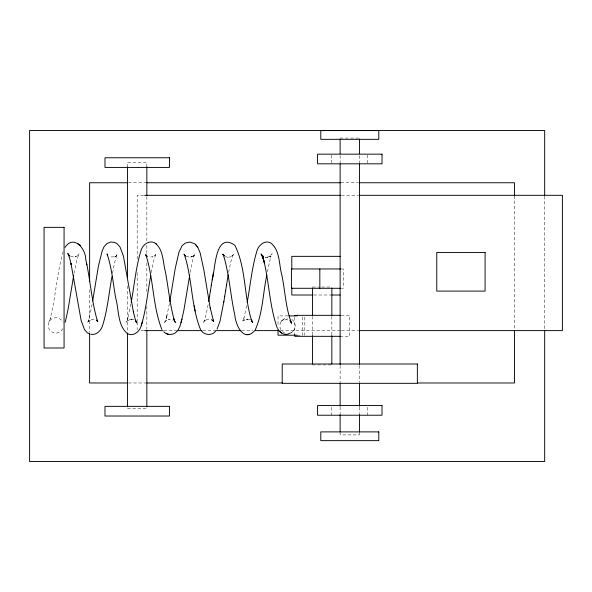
<?xml version="1.0" encoding="UTF-8"?>
<svg xmlns="http://www.w3.org/2000/svg" width="592" height="592" viewBox="0 0 592 592"><rect width="100%" height="100%" fill="white"/><g stroke="black" fill="none" stroke-linecap="round" stroke-linejoin="round"><path stroke-width="0.44" stroke-dasharray="2.96 2.22" d="M74.037 273.4L76.99 259.037L79.195 253.576L77.678 255.581L78.455 255.122L75.376 256.861L76.124 256.506L73.112 256.928L70.093 256.158L70.84 256.528L69.678 255.663M112.547 273.26L114.619 262.633L117.238 253.827L116.313 256.077L117.12 254.789L115.1 256.669L115.854 256.262L113.797 257.217L114.537 256.884L110.467 256.943L109.239 256.299M151.263 272.594L153.491 261.375L155.637 254.545L154.867 255.84L155.674 254.656L152.292 257.157L153.039 256.802L148.925 257.039M169.438 303.489L166.174 318.933L167.299 314.626L164.754 322.366L165.397 321.167L164.591 322.203L166.67 320.242L169.223 319.369L168.483 319.465L172.716 320.05M130.876 303.977L127.643 319.147L128.005 317.926L126.333 322.314L127.82 320.124L127.043 321.108L130.647 319.221L129.914 319.34L132.105 319.14L129.914 319.34M208.11 304.717L206.097 314.641L203.544 322.455L205.039 320.309L204.247 321.33L206.815 319.673L206.068 319.946L209.146 319.414L211.98 320.028L211.233 319.717M228.645 272.416L230.769 261.879L233.3 254.331L232.545 255.677L233.344 254.619L230.998 256.75L231.753 256.351L230.325 256.958L227.446 257.276L228.179 257.416L225.404 256.588M92.071 304.384L89.407 317.312L87.646 322.795L88.8 320.205L87.986 321.796L88.992 320.627L88.215 321.486L92.33 319.451L91.59 319.562L94.335 319.599M190.187 272.372L192.837 259.562L194.59 254.153L193.347 256.706L194.968 254.308L192.777 256.203L189.825 257.217L192.111 256.676L188.989 257.069L186.243 256.181M267.377 271.75L270.907 256.055L270.47 257.283L272.142 253.687L269.234 256.847L269.989 256.232L265.727 257.365L268.006 257.254L265.727 257.365M246.59 305.738L243.919 318.2L244.267 316.927L242.476 321.796L244.511 319.754L243.749 320.368L247.967 319.095L245.687 319.273L250.305 319.917M63.115 251.763C56.699 273.77 55.877 296.984 50.068 319.14L50.52 317.689L48.84 322.159M281.067 321.574L282.066 320.339M293.003 331.268L290.953 333.118M281.466 321.086L283.405 319.858L286.269 319.443L285.536 319.31L288.341 319.983M191.364 256.854L192.111 256.676M340.126 138.077L359.455 138.077M128.397 182.75L145.943 182.75M340.837 182.75L358.382 182.75M143.649 195.316L137.181 195.316L137.181 258.822M341.473 195.316L358.108 195.316M341.466 268.96L343.286 268.96L343.286 288.289L341.466 288.289M312.539 287.031L318.881 287.031M321.671 287.031L331.846 287.031M313.686 295.008L331.009 295.008M341.162 315.336L349.709 315.336L349.709 336.323L341.162 336.323M288.045 315.899L278.033 315.899L278.033 326.074M140.881 330.61L143.649 330.61M163.991 330.61L176.002 330.61M202.812 330.61L215.754 330.61M241.64 330.61L252.732 330.61M280.46 330.61L340.548 330.61M341.473 330.61L358.108 330.61M297.14 335.205L302.601 335.205L302.601 316.831M312.539 364.901L331.846 364.901M128.397 382.98L145.943 382.98M127.517 408.665L146.846 408.665M131.372 319.199L134.147 319.887M264.89 257.069L266.452 257.32M544.677 196.144L544.677 329.285M514.478 195.671L514.478 329.463M367.787 155.03L367.787 163.821M367.787 407.311L367.787 415.221M359.455 155.644L359.455 163.037M359.455 365.553L359.455 382.195M359.455 407.163L359.455 413.638M359.455 433.055L359.455 434.905L340.126 434.905L340.126 433.055M340.126 155.644L340.126 163.037M340.126 365.553L340.126 382.195M340.126 407.163L340.126 413.638M331.794 155.03L331.794 162.941M331.846 316.35L331.846 335.583M331.794 407.311L331.794 415.221M312.539 316.35L312.539 335.583M304.813 317.157L304.813 335.412M294.668 317.157L294.668 333.585M146.846 166.9L146.846 162.289L127.517 162.289L127.517 166.9M146.846 196.433L146.846 241.647M146.846 245.34L146.846 253.642M146.846 262.87L146.846 291.471M146.846 306.234L146.846 329.307M137.181 272.623L137.181 321.404M137.181 322.329L137.181 329.692M127.517 285.936L127.517 332.075M89.607 289.784L89.607 332.23M62.819 328.671A7.733 7.703 -87.3 0 1 51.067 331.49A7.733 7.703 -87.3 0 1 51.03 319.369A7.733 7.703 -87.3 0 1 62.796 322.115M291.767 319.332A7.733 7.733 0 0 1 291.086 332.674M284.693 332.993A7.733 7.733 0 0 1 287.534 318.074"/><path stroke-width="0.89" d="M210.434 290.894L211.411 284.708M212.195 279.883C215.377 269.922 214.726 231.206 234.869 245.236C246.494 268.827 243.8 296.925 251.97 321.767L251.134 319.288L252.769 322.425L251.348 320.797M225.619 290.739L226.588 284.597M211.307 285.381L213.312 273.075M224.716 296.348L225.656 290.472M209.531 296.444L210.471 290.628M217.079 329.056L219.972 321.382L223.865 301.535M226.484 285.27L228.216 274.806M223.776 302.098L224.745 296.192M111.955 276.671C109.002 292.729 107.603 309.172 102.823 324.83C101.402 330.121 96.859 335.472 90.842 334.31M131.18 302.32C134.332 285.381 135.768 268.028 140.718 251.474C141.962 245.517 148.215 239.93 154.371 242.661C163.725 248.884 162.726 262.389 165.464 272.091C168.498 288.541 170.015 305.331 174.61 321.456L173.73 318.881L175.387 322.455L174.47 321.212M150.664 276.013C147.637 292.529 146.157 309.416 141.281 325.533C139.964 331.624 132.593 337.536 126.821 333.133C117.468 324.594 118.948 309.742 115.788 298.353C112.998 283.531 112.029 268.191 107.011 253.887L107.677 255.196M169.734 301.809L175.202 268.576L178.925 252.259L182.107 245.687L185.303 243.083L189.825 242.032L194.894 243.86L197.684 247.034L200.14 252.888L203.907 270.196L210.345 308.824M208.687 301.483L209.561 296.296M92.67 300.899L98.435 266.074L102.157 250.978L104.029 246.723L107.056 243.49L110.822 241.987L114.574 242.431L117.009 243.638L119.976 246.923L123.425 256.092L133.563 312.791L133.37 311.836L135.094 318.777L136.796 322.988L135.479 320.686L136.264 321.545M189.743 274.969L183.853 310.371L181.078 322.559M266.785 275.199C262.907 293.388 262.833 312.85 255.211 330.018M73.741 275.117L67.991 309.808L65.209 322.248M247.19 302.32C250.349 285.47 251.792 268.213 256.691 251.733C257.979 245.806 264.232 239.775 270.5 242.787C280.319 250.061 278.795 264.676 281.91 275.347C285.203 291.242 285.625 308.032 291.56 323.262L290.132 320.353L290.961 322.018L290.058 320.879M182.01 319.103L179.842 326.488L178.229 329.774M141.281 325.533L142.576 321.234M65.061 247.338C73.541 234.306 85.796 248.662 85.699 259.244C90.413 279.72 91.486 300.965 97.458 321.145L96.984 320.05L97.806 321.745L96.755 320.627M177.23 331.083C174.107 335.301 167.292 335.597 163.718 331.786M254.205 331.239C243.142 342.317 235.512 324.305 234.817 315.107C230.355 295.008 229.363 274.133 223.228 254.434L223.739 255.722L222.91 254.16L224.094 255.751M215.525 331.328C212.054 335.679 204.788 335.449 201.524 330.972M288.533 334.006C285.744 334.783 282.525 334.251 280.445 332.149M249.454 334.362L246.827 334.584M127.472 182.75L89.607 182.75L89.607 281.481M146.868 182.75L340.837 182.75M359.307 182.75L514.478 182.75L514.478 195.671M144.574 195.316L340.548 195.316M359.033 195.316L562.4 195.316L562.4 330.61L359.033 330.61M340.126 256.351L291.804 256.351L291.804 269.234M340.578 268.96L291.427 268.96L291.427 288.289L340.578 288.289M312.776 295.008L291.804 295.008L291.804 287.645M331.92 295.008L340.126 295.008M294.668 315.336L340.496 315.336M288.955 315.899L297.14 315.899M144.574 330.61L163.066 330.61M176.927 330.61L201.887 330.61M215.754 330.61L240.715 330.61M254.575 330.61L278.61 330.61M297.14 335.205L278.033 335.205L278.033 328.863M340.496 336.323L294.668 336.323L294.668 334.502M127.472 382.98L89.607 382.98L89.607 333.155M146.868 382.98L282.643 382.98M417.501 382.98L514.478 382.98L514.478 330.388M166.226 333.599L168.735 334.421M89.769 333.844L87.35 332.808L84.486 329.603L81.119 320.376L70.959 263.359L71.232 264.654L69.508 257.646L67.791 253.383L69.308 255.848L68.517 254.804L69.678 255.663M155.6 243.475L156.643 244.133M263.41 256.506L262.108 255.663L263.477 256.573M80.379 245.458L78.092 243.726M146.32 255.707L147.09 256.292L146.106 255.307L146.897 256.684L145.765 254.501C153.75 278.802 152.433 305.442 161.816 329.33M278.344 329.944L280.29 332.008M279.269 331.143L281.489 333.03M222.962 254.649L224.235 255.892M195.937 245.081L197.684 247.034M185.77 256.136L184.023 254.183L184.852 255.633L184.334 254.456C192.459 278.876 190.927 305.805 200.577 329.737M213.608 321.375L212.817 320.413L213.756 321.648L212.935 319.969L213.594 321.375L210.145 307.722M262.878 256.144L261.065 253.887L263.544 259.548L262.87 257.009L264.38 262.789L262.87 257.009M277.352 328.227C269.493 306.493 269.293 282.806 263.773 260.443M86.647 263.758L86.883 264.92M194.191 305.805L195.131 311M544.677 195.219L544.677 130.499L29.6 130.499L29.6 461.501L544.677 461.501L544.677 330.21M359.455 138.994L359.455 153.794M359.455 163.962L359.455 364.628M359.455 383.12L359.455 406.238M359.455 414.563L359.455 432.13M340.126 138.994L340.126 153.794M340.126 163.962L340.126 364.628M340.126 383.12L340.126 406.238M340.126 414.563L340.126 432.13M331.846 287.949L331.846 315.432M331.846 335.583L331.846 363.984M319.828 268.96L319.828 288.289M312.539 287.949L312.539 315.432M312.539 335.583L312.539 363.984M146.846 166.9L146.846 195.508M146.846 330.232L146.846 406.815M127.517 166.9L127.517 277.633M127.517 333L127.517 406.815M290.383 332.993A7.733 7.733 0 0 1 288.94 333.407M378.784 130.58L320.797 130.58L320.797 139.335L378.784 139.335L378.784 130.58M382.018 154.157L317.564 154.157L317.564 163.821L382.018 163.821L382.018 154.157M169.438 157.753L104.984 157.753L104.984 167.418L169.438 167.418L169.438 157.753M64.069 227.35L44.067 227.35L44.067 347.992L64.069 347.992L64.069 227.35M485.085 252.436L436.77 252.436L436.77 291.094L485.085 291.094L485.085 252.436M417.36 363.999L282.221 363.999L282.221 383.327L417.36 383.327L417.36 363.999M382.018 405.557L317.564 405.557L317.564 415.221L382.018 415.221L382.018 405.557M169.438 406.356L104.984 406.356L104.984 416.021L169.438 416.021L169.438 406.356M378.784 431.894L320.797 431.894L320.797 440.648L378.784 440.648L378.784 431.894"/></g></svg>
